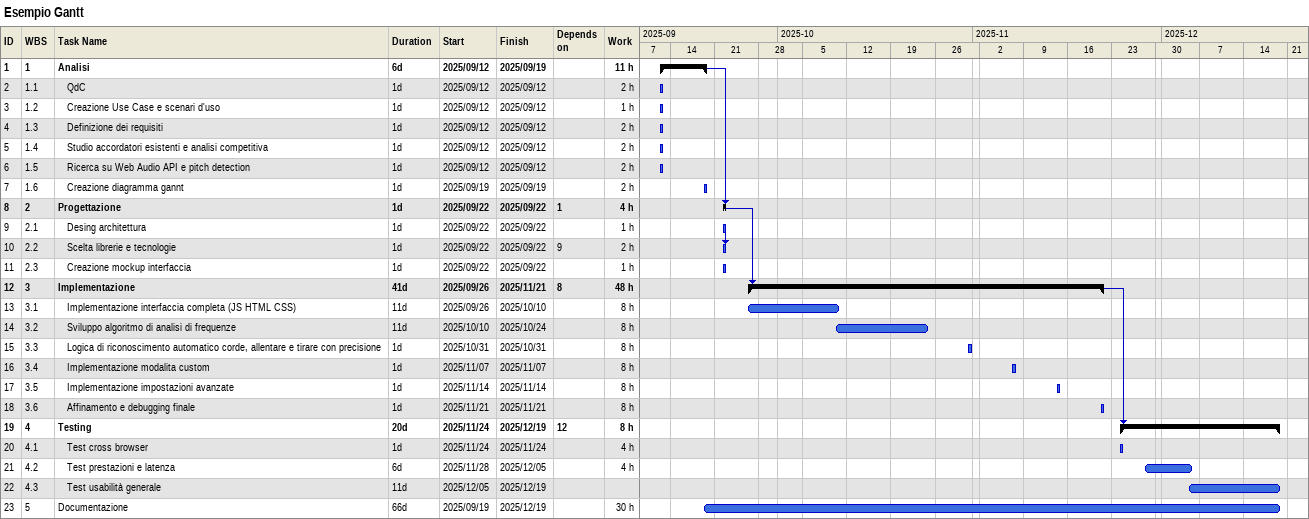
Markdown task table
Esempio Gantt

| ID | WBS | Task | Duration | Start | Finish | Predecessors | Work (h) |
|---|---|---|---|---|---|---|---|
| 1 | 1 | **Analisi** | 6d | 2025-09-12 | 2025-09-19 |  | 11 |
| 2 | 1.1 | QdC | 1d | 2025-09-12 | 2025-09-12 |  | 2 |
| 3 | 1.2 | Creazione Use Case e scenari d'uso | 1d | 2025-09-12 | 2025-09-12 |  | 1 |
| 4 | 1.3 | Definizione dei requisiti | 1d | 2025-09-12 | 2025-09-12 |  | 2 |
| 5 | 1.4 | Studio accordatori esistenti e analisi competitiva | 1d | 2025-09-12 | 2025-09-12 |  | 2 |
| 6 | 1.5 | Ricerca su Web Audio API e pitch detection | 1d | 2025-09-12 | 2025-09-12 |  | 2 |
| 7 | 1.6 | Creazione diagramma gannt | 1d | 2025-09-19 | 2025-09-19 |  | 2 |
| 8 | 2 | **Progettazione** | 1d | 2025-09-22 | 2025-09-22 | 1 | 4 |
| 9 | 2.1 | Desing architettura | 1d | 2025-09-22 | 2025-09-22 |  | 1 |
| 10 | 2.2 | Scelta librerie e tecnologie | 1d | 2025-09-22 | 2025-09-22 | 9 | 2 |
| 11 | 2.3 | Creazione mockup interfaccia | 1d | 2025-09-22 | 2025-09-22 |  | 1 |
| 12 | 3 | **Implementazione** | 41d | 2025-09-26 | 2025-11-21 | 8 | 48 |
| 13 | 3.1 | Implementazione interfaccia completa (JS HTML CSS) | 11d | 2025-09-26 | 2025-10-10 |  | 8 |
| 14 | 3.2 | Sviluppo algoritmo di analisi di frequenze | 11d | 2025-10-10 | 2025-10-24 |  | 8 |
| 15 | 3.3 | Logica di riconoscimento automatico corde, allentare e tirare con precisione | 1d | 2025-10-31 | 2025-10-31 |  | 8 |
| 16 | 3.4 | Implementazione modalita custom | 1d | 2025-11-07 | 2025-11-07 |  | 8 |
| 17 | 3.5 | Implementazione impostazioni avanzate | 1d | 2025-11-14 | 2025-11-14 |  | 8 |
| 18 | 3.6 | Affinamento e debugging finale | 1d | 2025-11-21 | 2025-11-21 |  | 8 |
| 19 | 4 | **Testing** | 20d | 2025-11-24 | 2025-12-19 | 12 | 8 |
| 20 | 4.1 | Test cross browser | 1d | 2025-11-24 | 2025-11-24 |  | 4 |
| 21 | 4.2 | Test prestazioni e latenza | 6d | 2025-11-28 | 2025-12-05 |  | 4 |
| 22 | 4.3 | Test usabilità generale | 11d | 2025-12-05 | 2025-12-19 |  |  |
| 23 | 5 | Documentazione | 66d | 2025-09-19 | 2025-12-19 |  | 30 |
